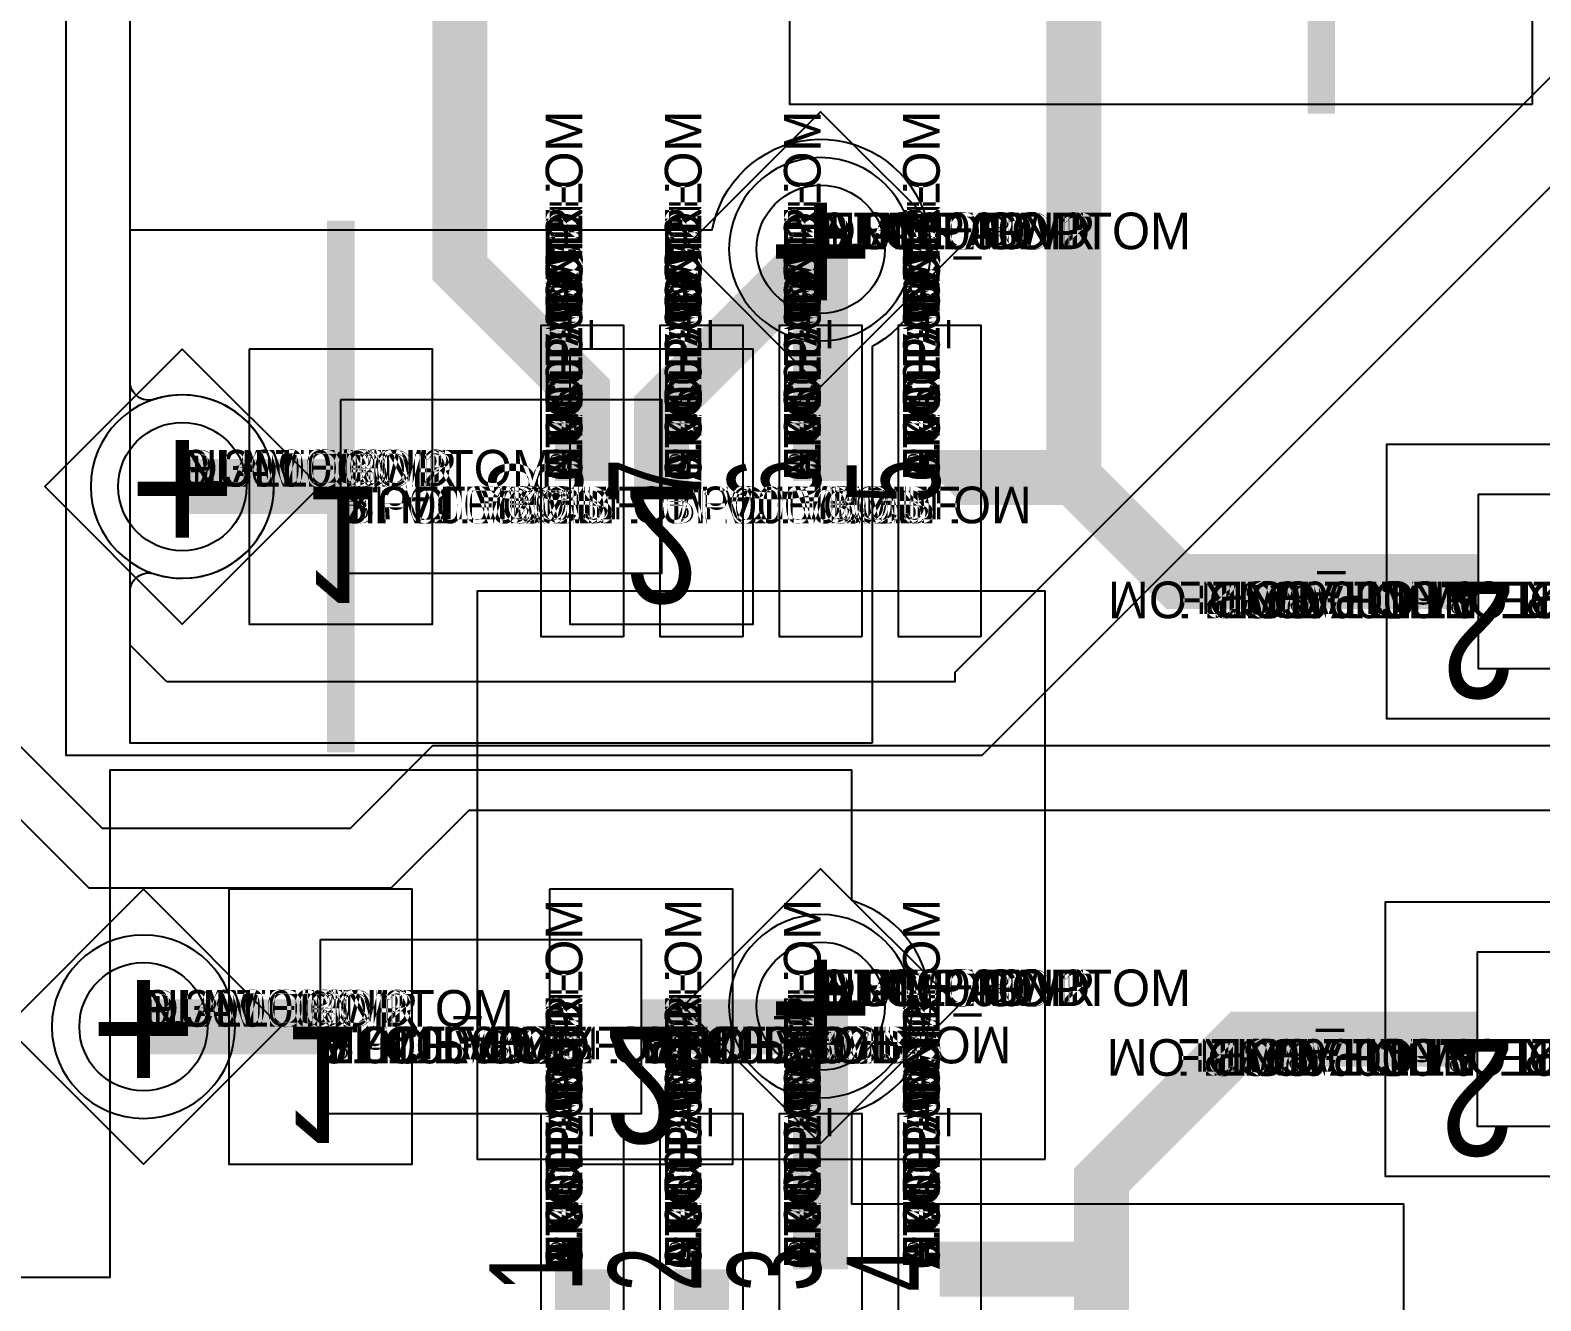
# Model space of a CAD drawing. Extents: x 0 to 323, y 0 to 320.
# Drawn here: x 43.45 to 51.7, y 17.57 to 24.5 of the extents above; entities that cross this region are included whole.
import ezdxf
from ezdxf.enums import TextEntityAlignment as Align

# ---------------------------------------------------------------- set-up
doc = ezdxf.new("R2010")
doc.units = 0
doc.header["$MEASUREMENT"] = 0
doc.layers.get('0').update_dxf_attribs({"linetype": 'CONTINUOUS'})
for name, color, linetype in [('CDN_FIGURES', 7, 'CONTINUOUS'), ('ETCH_BOTTOM', 7, 'CONTINUOUS'), ('ETCH_GND', 3, 'CONTINUOUS'), ('ETCH_INT1', 4, 'CONTINUOUS'), ('ETCH_INT2', 5, 'CONTINUOUS'), ('ETCH_PWR', 6, 'CONTINUOUS'), ('ETCH_TOP', 2, 'CONTINUOUS'), ('MANUFACTURING_NCLEGEND-1-6', 8, 'CONTINUOUS'), ('PACKAGE_GEOMETRY_ASSEMBLY_TOP', 11, 'CONTINUOUS'), ('PACKAGE_GEOMETRY_PIN_NUMBER', 9, 'CONTINUOUS')]:
    doc.layers.add(name, color=color, linetype=linetype)

# ---------------------------------------------------------------- blocks, each defined once
blk = doc.blocks.new('PAD_INFO')
for tag in ['SHAPE_TYPE', 'PAD_HEIGHT', 'PAD_LAYER', 'PAD_TYPE', 'PAD_WIDTH']:
    blk.add_attdef(tag, (0, 0), '', height=0.2)
at = {"flags": 2}
blk.add_attdef('CDN_TYPE', (0, 0), '', height=0.2, dxfattribs=at)
blk = doc.blocks.new('DRILL_INFO')
at = {"flags": 2}
blk.add_attdef('CDN_TYPE', (0, 0), '', height=0.2, dxfattribs=at)
for tag in ['FSHAPE', 'FCHAR', 'DRILL_HEIGHT', 'DIAMETER', 'PLATED', 'DRILL_WIDTH']:
    blk.add_attdef(tag, (0, 0), '', height=0.2)
blk = doc.blocks.new('VIA0700X0300')
at = {"layer": 'ETCH_BOTTOM'}
blk.add_circle((0, 0), 0.35, dxfattribs=at)
at = {"layer": 'ETCH_GND'}
blk.add_circle((0, 0), 0.35, dxfattribs=at)
at = {"layer": 'ETCH_INT1'}
blk.add_circle((0, 0), 0.35, dxfattribs=at)
at = {"layer": 'ETCH_INT2'}
blk.add_circle((0, 0), 0.35, dxfattribs=at)
at = {"layer": 'ETCH_PWR'}
blk.add_circle((0, 0), 0.35, dxfattribs=at)
at = {"layer": 'ETCH_TOP'}
blk.add_circle((0, 0), 0.35, dxfattribs=at)
ref = blk.add_blockref('PAD_INFO', (0, 0))
ref.add_attrib('PAD_LAYER', 'ETCH_TOP', (0, 0), dxfattribs={"height": 0.2})
ref.add_attrib('SHAPE_TYPE', 'NULL', (0, 0), dxfattribs={"height": 0.2})
ref.add_attrib('PAD_TYPE', 'ANTIPAD', (0, 0), dxfattribs={"height": 0.2})
ref.add_attrib('PAD_WIDTH', '0.000000', (0, 0), dxfattribs={"height": 0.2})
ref.add_attrib('PAD_HEIGHT', '0.000000', (0, 0), dxfattribs={"height": 0.2})
ref = blk.add_blockref('PAD_INFO', (0, 0))
ref.add_attrib('PAD_LAYER', 'ETCH_GND', (0, 0), dxfattribs={"height": 0.2})
ref.add_attrib('SHAPE_TYPE', 'NULL', (0, 0), dxfattribs={"height": 0.2})
ref.add_attrib('PAD_TYPE', 'ANTIPAD', (0, 0), dxfattribs={"height": 0.2})
ref.add_attrib('PAD_WIDTH', '0.000000', (0, 0), dxfattribs={"height": 0.2})
ref.add_attrib('PAD_HEIGHT', '0.000000', (0, 0), dxfattribs={"height": 0.2})
ref = blk.add_blockref('PAD_INFO', (0, 0))
ref.add_attrib('PAD_LAYER', 'ETCH_INT1', (0, 0), dxfattribs={"height": 0.2})
ref.add_attrib('SHAPE_TYPE', 'NULL', (0, 0), dxfattribs={"height": 0.2})
ref.add_attrib('PAD_TYPE', 'ANTIPAD', (0, 0), dxfattribs={"height": 0.2})
ref.add_attrib('PAD_WIDTH', '0.000000', (0, 0), dxfattribs={"height": 0.2})
ref.add_attrib('PAD_HEIGHT', '0.000000', (0, 0), dxfattribs={"height": 0.2})
ref = blk.add_blockref('PAD_INFO', (0, 0))
ref.add_attrib('PAD_LAYER', 'ETCH_INT2', (0, 0), dxfattribs={"height": 0.2})
ref.add_attrib('SHAPE_TYPE', 'NULL', (0, 0), dxfattribs={"height": 0.2})
ref.add_attrib('PAD_TYPE', 'ANTIPAD', (0, 0), dxfattribs={"height": 0.2})
ref.add_attrib('PAD_WIDTH', '0.000000', (0, 0), dxfattribs={"height": 0.2})
ref.add_attrib('PAD_HEIGHT', '0.000000', (0, 0), dxfattribs={"height": 0.2})
ref = blk.add_blockref('PAD_INFO', (0, 0))
ref.add_attrib('PAD_LAYER', 'ETCH_PWR', (0, 0), dxfattribs={"height": 0.2})
ref.add_attrib('SHAPE_TYPE', 'NULL', (0, 0), dxfattribs={"height": 0.2})
ref.add_attrib('PAD_TYPE', 'ANTIPAD', (0, 0), dxfattribs={"height": 0.2})
ref.add_attrib('PAD_WIDTH', '0.000000', (0, 0), dxfattribs={"height": 0.2})
ref.add_attrib('PAD_HEIGHT', '0.000000', (0, 0), dxfattribs={"height": 0.2})
ref = blk.add_blockref('PAD_INFO', (0, 0))
ref.add_attrib('PAD_LAYER', 'ETCH_BOTTOM', (0, 0), dxfattribs={"height": 0.2})
ref.add_attrib('SHAPE_TYPE', 'NULL', (0, 0), dxfattribs={"height": 0.2})
ref.add_attrib('PAD_TYPE', 'ANTIPAD', (0, 0), dxfattribs={"height": 0.2})
ref.add_attrib('PAD_WIDTH', '0.000000', (0, 0), dxfattribs={"height": 0.2})
ref.add_attrib('PAD_HEIGHT', '0.000000', (0, 0), dxfattribs={"height": 0.2})
ref = blk.add_blockref('PAD_INFO', (0, 0))
ref.add_attrib('PAD_LAYER', 'ETCH_TOP', (0, 0), dxfattribs={"height": 0.2})
ref.add_attrib('SHAPE_TYPE', 'NULL', (0, 0), dxfattribs={"height": 0.2})
ref.add_attrib('PAD_TYPE', 'THERMAL', (0, 0), dxfattribs={"height": 0.2})
ref.add_attrib('PAD_WIDTH', '0.000000', (0, 0), dxfattribs={"height": 0.2})
ref.add_attrib('PAD_HEIGHT', '0.000000', (0, 0), dxfattribs={"height": 0.2})
ref = blk.add_blockref('PAD_INFO', (0, 0))
ref.add_attrib('PAD_LAYER', 'ETCH_GND', (0, 0), dxfattribs={"height": 0.2})
ref.add_attrib('SHAPE_TYPE', 'NULL', (0, 0), dxfattribs={"height": 0.2})
ref.add_attrib('PAD_TYPE', 'THERMAL', (0, 0), dxfattribs={"height": 0.2})
ref.add_attrib('PAD_WIDTH', '0.000000', (0, 0), dxfattribs={"height": 0.2})
ref.add_attrib('PAD_HEIGHT', '0.000000', (0, 0), dxfattribs={"height": 0.2})
ref = blk.add_blockref('PAD_INFO', (0, 0))
ref.add_attrib('PAD_LAYER', 'ETCH_INT1', (0, 0), dxfattribs={"height": 0.2})
ref.add_attrib('SHAPE_TYPE', 'NULL', (0, 0), dxfattribs={"height": 0.2})
ref.add_attrib('PAD_TYPE', 'THERMAL', (0, 0), dxfattribs={"height": 0.2})
ref.add_attrib('PAD_WIDTH', '0.000000', (0, 0), dxfattribs={"height": 0.2})
ref.add_attrib('PAD_HEIGHT', '0.000000', (0, 0), dxfattribs={"height": 0.2})
ref = blk.add_blockref('PAD_INFO', (0, 0))
ref.add_attrib('PAD_LAYER', 'ETCH_INT2', (0, 0), dxfattribs={"height": 0.2})
ref.add_attrib('SHAPE_TYPE', 'NULL', (0, 0), dxfattribs={"height": 0.2})
ref.add_attrib('PAD_TYPE', 'THERMAL', (0, 0), dxfattribs={"height": 0.2})
ref.add_attrib('PAD_WIDTH', '0.000000', (0, 0), dxfattribs={"height": 0.2})
ref.add_attrib('PAD_HEIGHT', '0.000000', (0, 0), dxfattribs={"height": 0.2})
ref = blk.add_blockref('PAD_INFO', (0, 0))
ref.add_attrib('PAD_LAYER', 'ETCH_PWR', (0, 0), dxfattribs={"height": 0.2})
ref.add_attrib('SHAPE_TYPE', 'NULL', (0, 0), dxfattribs={"height": 0.2})
ref.add_attrib('PAD_TYPE', 'THERMAL', (0, 0), dxfattribs={"height": 0.2})
ref.add_attrib('PAD_WIDTH', '0.000000', (0, 0), dxfattribs={"height": 0.2})
ref.add_attrib('PAD_HEIGHT', '0.000000', (0, 0), dxfattribs={"height": 0.2})
ref = blk.add_blockref('PAD_INFO', (0, 0))
ref.add_attrib('PAD_LAYER', 'ETCH_BOTTOM', (0, 0), dxfattribs={"height": 0.2})
ref.add_attrib('SHAPE_TYPE', 'NULL', (0, 0), dxfattribs={"height": 0.2})
ref.add_attrib('PAD_TYPE', 'THERMAL', (0, 0), dxfattribs={"height": 0.2})
ref.add_attrib('PAD_WIDTH', '0.000000', (0, 0), dxfattribs={"height": 0.2})
ref.add_attrib('PAD_HEIGHT', '0.000000', (0, 0), dxfattribs={"height": 0.2})
ref = blk.add_blockref('PAD_INFO', (0, 0))
ref.add_attrib('PAD_LAYER', 'ETCH_TOP', (0, 0), dxfattribs={"height": 0.2})
ref.add_attrib('SHAPE_TYPE', 'CIRCLE', (0, 0), dxfattribs={"height": 0.2})
ref.add_attrib('PAD_TYPE', 'REGULAR', (0, 0), dxfattribs={"height": 0.2})
ref.add_attrib('PAD_WIDTH', '0.700000', (0, 0), dxfattribs={"height": 0.2})
ref.add_attrib('PAD_HEIGHT', '0.700000', (0, 0), dxfattribs={"height": 0.2})
ref = blk.add_blockref('PAD_INFO', (0, 0))
ref.add_attrib('PAD_LAYER', 'ETCH_GND', (0, 0), dxfattribs={"height": 0.2})
ref.add_attrib('SHAPE_TYPE', 'CIRCLE', (0, 0), dxfattribs={"height": 0.2})
ref.add_attrib('PAD_TYPE', 'REGULAR', (0, 0), dxfattribs={"height": 0.2})
ref.add_attrib('PAD_WIDTH', '0.700000', (0, 0), dxfattribs={"height": 0.2})
ref.add_attrib('PAD_HEIGHT', '0.700000', (0, 0), dxfattribs={"height": 0.2})
ref = blk.add_blockref('PAD_INFO', (0, 0))
ref.add_attrib('PAD_LAYER', 'ETCH_INT1', (0, 0), dxfattribs={"height": 0.2})
ref.add_attrib('SHAPE_TYPE', 'CIRCLE', (0, 0), dxfattribs={"height": 0.2})
ref.add_attrib('PAD_TYPE', 'REGULAR', (0, 0), dxfattribs={"height": 0.2})
ref.add_attrib('PAD_WIDTH', '0.700000', (0, 0), dxfattribs={"height": 0.2})
ref.add_attrib('PAD_HEIGHT', '0.700000', (0, 0), dxfattribs={"height": 0.2})
ref = blk.add_blockref('PAD_INFO', (0, 0))
ref.add_attrib('PAD_LAYER', 'ETCH_INT2', (0, 0), dxfattribs={"height": 0.2})
ref.add_attrib('SHAPE_TYPE', 'CIRCLE', (0, 0), dxfattribs={"height": 0.2})
ref.add_attrib('PAD_TYPE', 'REGULAR', (0, 0), dxfattribs={"height": 0.2})
ref.add_attrib('PAD_WIDTH', '0.700000', (0, 0), dxfattribs={"height": 0.2})
ref.add_attrib('PAD_HEIGHT', '0.700000', (0, 0), dxfattribs={"height": 0.2})
ref = blk.add_blockref('PAD_INFO', (0, 0))
ref.add_attrib('PAD_LAYER', 'ETCH_PWR', (0, 0), dxfattribs={"height": 0.2})
ref.add_attrib('SHAPE_TYPE', 'CIRCLE', (0, 0), dxfattribs={"height": 0.2})
ref.add_attrib('PAD_TYPE', 'REGULAR', (0, 0), dxfattribs={"height": 0.2})
ref.add_attrib('PAD_WIDTH', '0.700000', (0, 0), dxfattribs={"height": 0.2})
ref.add_attrib('PAD_HEIGHT', '0.700000', (0, 0), dxfattribs={"height": 0.2})
ref = blk.add_blockref('PAD_INFO', (0, 0))
ref.add_attrib('PAD_LAYER', 'ETCH_BOTTOM', (0, 0), dxfattribs={"height": 0.2})
ref.add_attrib('SHAPE_TYPE', 'CIRCLE', (0, 0), dxfattribs={"height": 0.2})
ref.add_attrib('PAD_TYPE', 'REGULAR', (0, 0), dxfattribs={"height": 0.2})
ref.add_attrib('PAD_WIDTH', '0.700000', (0, 0), dxfattribs={"height": 0.2})
ref.add_attrib('PAD_HEIGHT', '0.700000', (0, 0), dxfattribs={"height": 0.2})
ref = blk.add_blockref('DRILL_INFO', (0, 0))
ref.add_attrib('DIAMETER', '0.300000', (0, 0), dxfattribs={"height": 0.2})
ref.add_attrib('PLATED', 'PLATED', (0, 0), dxfattribs={"height": 0.2})
ref.add_attrib('FSHAPE', 'DIAMOND', (0, 0), dxfattribs={"height": 0.2})
ref.add_attrib('FCHAR', '+', (0, 0), dxfattribs={"height": 0.2})
ref.add_attrib('DRILL_WIDTH', '1.500000', (0, 0), dxfattribs={"height": 0.2})
ref.add_attrib('DRILL_HEIGHT', '1.500000', (0, 0), dxfattribs={"height": 0.2})
for tag in ['CDN_TYPE', 'PIN']:
    blk.add_attdef(tag, (0, 0), '', height=0.2)
at = {"flags": 2}
for tag in ['PSTKNAME', 'BBV']:
    blk.add_attdef(tag, (0, 0), '', height=0.2, dxfattribs=at)
blk = doc.blocks.new('FIGURE_DIAMOND')
at = {"layer": 'CDN_FIGURES'}
blk.add_lwpolyline([(-0.5, 0), (0, 0.5), (0.5, 0), (0, -0.5)], close=True, dxfattribs=at)
blk = doc.blocks.new('RC1000X1500TS')
at = {"layer": 'ETCH_TOP'}
blk.add_lwpolyline([(-0.5, -0.75), (-0.5, 0.75), (0.5, 0.75), (0.5, -0.75)], close=True, dxfattribs=at)
ref = blk.add_blockref('PAD_INFO', (0, 0))
ref.add_attrib('PAD_LAYER', 'ETCH_TOP', (0, 0), dxfattribs={"height": 0.2})
ref.add_attrib('SHAPE_TYPE', 'NULL', (0, 0), dxfattribs={"height": 0.2})
ref.add_attrib('PAD_TYPE', 'ANTIPAD', (0, 0), dxfattribs={"height": 0.2})
ref.add_attrib('PAD_WIDTH', '0.000000', (0, 0), dxfattribs={"height": 0.2})
ref.add_attrib('PAD_HEIGHT', '0.000000', (0, 0), dxfattribs={"height": 0.2})
ref = blk.add_blockref('PAD_INFO', (0, 0))
ref.add_attrib('PAD_LAYER', 'ETCH_GND', (0, 0), dxfattribs={"height": 0.2})
ref.add_attrib('SHAPE_TYPE', 'NULL', (0, 0), dxfattribs={"height": 0.2})
ref.add_attrib('PAD_TYPE', 'ANTIPAD', (0, 0), dxfattribs={"height": 0.2})
ref.add_attrib('PAD_WIDTH', '0.000000', (0, 0), dxfattribs={"height": 0.2})
ref.add_attrib('PAD_HEIGHT', '0.000000', (0, 0), dxfattribs={"height": 0.2})
ref = blk.add_blockref('PAD_INFO', (0, 0))
ref.add_attrib('PAD_LAYER', 'ETCH_INT1', (0, 0), dxfattribs={"height": 0.2})
ref.add_attrib('SHAPE_TYPE', 'NULL', (0, 0), dxfattribs={"height": 0.2})
ref.add_attrib('PAD_TYPE', 'ANTIPAD', (0, 0), dxfattribs={"height": 0.2})
ref.add_attrib('PAD_WIDTH', '0.000000', (0, 0), dxfattribs={"height": 0.2})
ref.add_attrib('PAD_HEIGHT', '0.000000', (0, 0), dxfattribs={"height": 0.2})
ref = blk.add_blockref('PAD_INFO', (0, 0))
ref.add_attrib('PAD_LAYER', 'ETCH_INT2', (0, 0), dxfattribs={"height": 0.2})
ref.add_attrib('SHAPE_TYPE', 'NULL', (0, 0), dxfattribs={"height": 0.2})
ref.add_attrib('PAD_TYPE', 'ANTIPAD', (0, 0), dxfattribs={"height": 0.2})
ref.add_attrib('PAD_WIDTH', '0.000000', (0, 0), dxfattribs={"height": 0.2})
ref.add_attrib('PAD_HEIGHT', '0.000000', (0, 0), dxfattribs={"height": 0.2})
ref = blk.add_blockref('PAD_INFO', (0, 0))
ref.add_attrib('PAD_LAYER', 'ETCH_PWR', (0, 0), dxfattribs={"height": 0.2})
ref.add_attrib('SHAPE_TYPE', 'NULL', (0, 0), dxfattribs={"height": 0.2})
ref.add_attrib('PAD_TYPE', 'ANTIPAD', (0, 0), dxfattribs={"height": 0.2})
ref.add_attrib('PAD_WIDTH', '0.000000', (0, 0), dxfattribs={"height": 0.2})
ref.add_attrib('PAD_HEIGHT', '0.000000', (0, 0), dxfattribs={"height": 0.2})
ref = blk.add_blockref('PAD_INFO', (0, 0))
ref.add_attrib('PAD_LAYER', 'ETCH_BOTTOM', (0, 0), dxfattribs={"height": 0.2})
ref.add_attrib('SHAPE_TYPE', 'NULL', (0, 0), dxfattribs={"height": 0.2})
ref.add_attrib('PAD_TYPE', 'ANTIPAD', (0, 0), dxfattribs={"height": 0.2})
ref.add_attrib('PAD_WIDTH', '0.000000', (0, 0), dxfattribs={"height": 0.2})
ref.add_attrib('PAD_HEIGHT', '0.000000', (0, 0), dxfattribs={"height": 0.2})
ref = blk.add_blockref('PAD_INFO', (0, 0))
ref.add_attrib('PAD_LAYER', 'ETCH_TOP', (0, 0), dxfattribs={"height": 0.2})
ref.add_attrib('SHAPE_TYPE', 'NULL', (0, 0), dxfattribs={"height": 0.2})
ref.add_attrib('PAD_TYPE', 'THERMAL', (0, 0), dxfattribs={"height": 0.2})
ref.add_attrib('PAD_WIDTH', '0.000000', (0, 0), dxfattribs={"height": 0.2})
ref.add_attrib('PAD_HEIGHT', '0.000000', (0, 0), dxfattribs={"height": 0.2})
ref = blk.add_blockref('PAD_INFO', (0, 0))
ref.add_attrib('PAD_LAYER', 'ETCH_GND', (0, 0), dxfattribs={"height": 0.2})
ref.add_attrib('SHAPE_TYPE', 'NULL', (0, 0), dxfattribs={"height": 0.2})
ref.add_attrib('PAD_TYPE', 'THERMAL', (0, 0), dxfattribs={"height": 0.2})
ref.add_attrib('PAD_WIDTH', '0.000000', (0, 0), dxfattribs={"height": 0.2})
ref.add_attrib('PAD_HEIGHT', '0.000000', (0, 0), dxfattribs={"height": 0.2})
ref = blk.add_blockref('PAD_INFO', (0, 0))
ref.add_attrib('PAD_LAYER', 'ETCH_INT1', (0, 0), dxfattribs={"height": 0.2})
ref.add_attrib('SHAPE_TYPE', 'NULL', (0, 0), dxfattribs={"height": 0.2})
ref.add_attrib('PAD_TYPE', 'THERMAL', (0, 0), dxfattribs={"height": 0.2})
ref.add_attrib('PAD_WIDTH', '0.000000', (0, 0), dxfattribs={"height": 0.2})
ref.add_attrib('PAD_HEIGHT', '0.000000', (0, 0), dxfattribs={"height": 0.2})
ref = blk.add_blockref('PAD_INFO', (0, 0))
ref.add_attrib('PAD_LAYER', 'ETCH_INT2', (0, 0), dxfattribs={"height": 0.2})
ref.add_attrib('SHAPE_TYPE', 'NULL', (0, 0), dxfattribs={"height": 0.2})
ref.add_attrib('PAD_TYPE', 'THERMAL', (0, 0), dxfattribs={"height": 0.2})
ref.add_attrib('PAD_WIDTH', '0.000000', (0, 0), dxfattribs={"height": 0.2})
ref.add_attrib('PAD_HEIGHT', '0.000000', (0, 0), dxfattribs={"height": 0.2})
ref = blk.add_blockref('PAD_INFO', (0, 0))
ref.add_attrib('PAD_LAYER', 'ETCH_PWR', (0, 0), dxfattribs={"height": 0.2})
ref.add_attrib('SHAPE_TYPE', 'NULL', (0, 0), dxfattribs={"height": 0.2})
ref.add_attrib('PAD_TYPE', 'THERMAL', (0, 0), dxfattribs={"height": 0.2})
ref.add_attrib('PAD_WIDTH', '0.000000', (0, 0), dxfattribs={"height": 0.2})
ref.add_attrib('PAD_HEIGHT', '0.000000', (0, 0), dxfattribs={"height": 0.2})
ref = blk.add_blockref('PAD_INFO', (0, 0))
ref.add_attrib('PAD_LAYER', 'ETCH_BOTTOM', (0, 0), dxfattribs={"height": 0.2})
ref.add_attrib('SHAPE_TYPE', 'NULL', (0, 0), dxfattribs={"height": 0.2})
ref.add_attrib('PAD_TYPE', 'THERMAL', (0, 0), dxfattribs={"height": 0.2})
ref.add_attrib('PAD_WIDTH', '0.000000', (0, 0), dxfattribs={"height": 0.2})
ref.add_attrib('PAD_HEIGHT', '0.000000', (0, 0), dxfattribs={"height": 0.2})
ref = blk.add_blockref('PAD_INFO', (0, 0))
ref.add_attrib('PAD_LAYER', 'ETCH_GND', (0, 0), dxfattribs={"height": 0.2})
ref.add_attrib('SHAPE_TYPE', 'NULL', (0, 0), dxfattribs={"height": 0.2})
ref.add_attrib('PAD_TYPE', 'REGULAR', (0, 0), dxfattribs={"height": 0.2})
ref.add_attrib('PAD_WIDTH', '0.000000', (0, 0), dxfattribs={"height": 0.2})
ref.add_attrib('PAD_HEIGHT', '0.000000', (0, 0), dxfattribs={"height": 0.2})
ref = blk.add_blockref('PAD_INFO', (0, 0))
ref.add_attrib('PAD_LAYER', 'ETCH_INT1', (0, 0), dxfattribs={"height": 0.2})
ref.add_attrib('SHAPE_TYPE', 'NULL', (0, 0), dxfattribs={"height": 0.2})
ref.add_attrib('PAD_TYPE', 'REGULAR', (0, 0), dxfattribs={"height": 0.2})
ref.add_attrib('PAD_WIDTH', '0.000000', (0, 0), dxfattribs={"height": 0.2})
ref.add_attrib('PAD_HEIGHT', '0.000000', (0, 0), dxfattribs={"height": 0.2})
ref = blk.add_blockref('PAD_INFO', (0, 0))
ref.add_attrib('PAD_LAYER', 'ETCH_INT2', (0, 0), dxfattribs={"height": 0.2})
ref.add_attrib('SHAPE_TYPE', 'NULL', (0, 0), dxfattribs={"height": 0.2})
ref.add_attrib('PAD_TYPE', 'REGULAR', (0, 0), dxfattribs={"height": 0.2})
ref.add_attrib('PAD_WIDTH', '0.000000', (0, 0), dxfattribs={"height": 0.2})
ref.add_attrib('PAD_HEIGHT', '0.000000', (0, 0), dxfattribs={"height": 0.2})
ref = blk.add_blockref('PAD_INFO', (0, 0))
ref.add_attrib('PAD_LAYER', 'ETCH_PWR', (0, 0), dxfattribs={"height": 0.2})
ref.add_attrib('SHAPE_TYPE', 'NULL', (0, 0), dxfattribs={"height": 0.2})
ref.add_attrib('PAD_TYPE', 'REGULAR', (0, 0), dxfattribs={"height": 0.2})
ref.add_attrib('PAD_WIDTH', '0.000000', (0, 0), dxfattribs={"height": 0.2})
ref.add_attrib('PAD_HEIGHT', '0.000000', (0, 0), dxfattribs={"height": 0.2})
ref = blk.add_blockref('PAD_INFO', (0, 0))
ref.add_attrib('PAD_LAYER', 'ETCH_BOTTOM', (0, 0), dxfattribs={"height": 0.2})
ref.add_attrib('SHAPE_TYPE', 'NULL', (0, 0), dxfattribs={"height": 0.2})
ref.add_attrib('PAD_TYPE', 'REGULAR', (0, 0), dxfattribs={"height": 0.2})
ref.add_attrib('PAD_WIDTH', '0.000000', (0, 0), dxfattribs={"height": 0.2})
ref.add_attrib('PAD_HEIGHT', '0.000000', (0, 0), dxfattribs={"height": 0.2})
ref = blk.add_blockref('DRILL_INFO', (0, 0))
ref.add_attrib('DIAMETER', '0.000000', (0, 0), dxfattribs={"height": 0.2})
ref.add_attrib('PLATED', 'PLATED', (0, 0), dxfattribs={"height": 0.2})
ref.add_attrib('FSHAPE', 'NULL', (0, 0), dxfattribs={"height": 0.2})
ref.add_attrib('DRILL_WIDTH', '0.000000', (0, 0), dxfattribs={"height": 0.2})
ref.add_attrib('DRILL_HEIGHT', '0.000000', (0, 0), dxfattribs={"height": 0.2})
ref = blk.add_blockref('PAD_INFO', (0, 0))
ref.add_attrib('PAD_LAYER', 'ETCH_TOP', (0, 0), dxfattribs={"height": 0.2})
ref.add_attrib('SHAPE_TYPE', 'RECTANGLE', (0, 0), dxfattribs={"height": 0.2})
ref.add_attrib('PAD_TYPE', 'REGULAR', (0, 0), dxfattribs={"height": 0.2})
ref.add_attrib('PAD_WIDTH', '1.000000', (0, 0), dxfattribs={"height": 0.2})
ref.add_attrib('PAD_HEIGHT', '1.500000', (0, 0), dxfattribs={"height": 0.2})
for tag in ['CDN_TYPE', 'PIN']:
    blk.add_attdef(tag, (0, 0), '', height=0.2)
at = {"flags": 2}
for tag in ['PSTKNAME', 'BBV']:
    blk.add_attdef(tag, (0, 0), '', height=0.2, dxfattribs=at)
blk = doc.blocks.new('F56')
at = {"layer": 'PACKAGE_GEOMETRY_ASSEMBLY_TOP'}
blk.add_lwpolyline([(0, -0.475), (1.75, -0.475), (1.75, 0.475), (0, 0.475)], close=True, dxfattribs=at)
at = {"layer": 'ETCH_TOP'}
ref = blk.add_blockref('RC1000X1500TS', (0, 0), dxfattribs=at)
ref.add_attrib('CDN_TYPE', 'PIN', (0, 0), dxfattribs={"height": 0.2})
ref.add_attrib('PIN', '1', (0, 0), dxfattribs={"height": 0.2})
ref = blk.add_blockref('RC1000X1500TS', (1.75, 0), dxfattribs=at)
ref.add_attrib('CDN_TYPE', 'PIN', (0, 0), dxfattribs={"height": 0.2})
ref.add_attrib('PIN', '2', (0, 0), dxfattribs={"height": 0.2})
at = {"flags": 2}
for tag in ['SYMBOL_TYPE', 'CDN_TYPE', 'REFDES']:
    blk.add_attdef(tag, (0, 0), '', height=0.2, dxfattribs=at)
blk = doc.blocks.new('RC1700X0450TS_NS')
at = {"layer": 'ETCH_TOP'}
blk.add_lwpolyline([(-0.85, -0.225), (-0.85, 0.225), (0.85, 0.225), (0.85, -0.225)], close=True, dxfattribs=at)
ref = blk.add_blockref('PAD_INFO', (0, 0))
ref.add_attrib('PAD_LAYER', 'ETCH_TOP', (0, 0), dxfattribs={"height": 0.2})
ref.add_attrib('SHAPE_TYPE', 'NULL', (0, 0), dxfattribs={"height": 0.2})
ref.add_attrib('PAD_TYPE', 'ANTIPAD', (0, 0), dxfattribs={"height": 0.2})
ref.add_attrib('PAD_WIDTH', '0.000000', (0, 0), dxfattribs={"height": 0.2})
ref.add_attrib('PAD_HEIGHT', '0.000000', (0, 0), dxfattribs={"height": 0.2})
ref = blk.add_blockref('PAD_INFO', (0, 0))
ref.add_attrib('PAD_LAYER', 'ETCH_GND', (0, 0), dxfattribs={"height": 0.2})
ref.add_attrib('SHAPE_TYPE', 'NULL', (0, 0), dxfattribs={"height": 0.2})
ref.add_attrib('PAD_TYPE', 'ANTIPAD', (0, 0), dxfattribs={"height": 0.2})
ref.add_attrib('PAD_WIDTH', '0.000000', (0, 0), dxfattribs={"height": 0.2})
ref.add_attrib('PAD_HEIGHT', '0.000000', (0, 0), dxfattribs={"height": 0.2})
ref = blk.add_blockref('PAD_INFO', (0, 0))
ref.add_attrib('PAD_LAYER', 'ETCH_INT1', (0, 0), dxfattribs={"height": 0.2})
ref.add_attrib('SHAPE_TYPE', 'NULL', (0, 0), dxfattribs={"height": 0.2})
ref.add_attrib('PAD_TYPE', 'ANTIPAD', (0, 0), dxfattribs={"height": 0.2})
ref.add_attrib('PAD_WIDTH', '0.000000', (0, 0), dxfattribs={"height": 0.2})
ref.add_attrib('PAD_HEIGHT', '0.000000', (0, 0), dxfattribs={"height": 0.2})
ref = blk.add_blockref('PAD_INFO', (0, 0))
ref.add_attrib('PAD_LAYER', 'ETCH_INT2', (0, 0), dxfattribs={"height": 0.2})
ref.add_attrib('SHAPE_TYPE', 'NULL', (0, 0), dxfattribs={"height": 0.2})
ref.add_attrib('PAD_TYPE', 'ANTIPAD', (0, 0), dxfattribs={"height": 0.2})
ref.add_attrib('PAD_WIDTH', '0.000000', (0, 0), dxfattribs={"height": 0.2})
ref.add_attrib('PAD_HEIGHT', '0.000000', (0, 0), dxfattribs={"height": 0.2})
ref = blk.add_blockref('PAD_INFO', (0, 0))
ref.add_attrib('PAD_LAYER', 'ETCH_PWR', (0, 0), dxfattribs={"height": 0.2})
ref.add_attrib('SHAPE_TYPE', 'NULL', (0, 0), dxfattribs={"height": 0.2})
ref.add_attrib('PAD_TYPE', 'ANTIPAD', (0, 0), dxfattribs={"height": 0.2})
ref.add_attrib('PAD_WIDTH', '0.000000', (0, 0), dxfattribs={"height": 0.2})
ref.add_attrib('PAD_HEIGHT', '0.000000', (0, 0), dxfattribs={"height": 0.2})
ref = blk.add_blockref('PAD_INFO', (0, 0))
ref.add_attrib('PAD_LAYER', 'ETCH_BOTTOM', (0, 0), dxfattribs={"height": 0.2})
ref.add_attrib('SHAPE_TYPE', 'NULL', (0, 0), dxfattribs={"height": 0.2})
ref.add_attrib('PAD_TYPE', 'ANTIPAD', (0, 0), dxfattribs={"height": 0.2})
ref.add_attrib('PAD_WIDTH', '0.000000', (0, 0), dxfattribs={"height": 0.2})
ref.add_attrib('PAD_HEIGHT', '0.000000', (0, 0), dxfattribs={"height": 0.2})
ref = blk.add_blockref('PAD_INFO', (0, 0))
ref.add_attrib('PAD_LAYER', 'ETCH_TOP', (0, 0), dxfattribs={"height": 0.2})
ref.add_attrib('SHAPE_TYPE', 'NULL', (0, 0), dxfattribs={"height": 0.2})
ref.add_attrib('PAD_TYPE', 'THERMAL', (0, 0), dxfattribs={"height": 0.2})
ref.add_attrib('PAD_WIDTH', '0.000000', (0, 0), dxfattribs={"height": 0.2})
ref.add_attrib('PAD_HEIGHT', '0.000000', (0, 0), dxfattribs={"height": 0.2})
ref = blk.add_blockref('PAD_INFO', (0, 0))
ref.add_attrib('PAD_LAYER', 'ETCH_GND', (0, 0), dxfattribs={"height": 0.2})
ref.add_attrib('SHAPE_TYPE', 'NULL', (0, 0), dxfattribs={"height": 0.2})
ref.add_attrib('PAD_TYPE', 'THERMAL', (0, 0), dxfattribs={"height": 0.2})
ref.add_attrib('PAD_WIDTH', '0.000000', (0, 0), dxfattribs={"height": 0.2})
ref.add_attrib('PAD_HEIGHT', '0.000000', (0, 0), dxfattribs={"height": 0.2})
ref = blk.add_blockref('PAD_INFO', (0, 0))
ref.add_attrib('PAD_LAYER', 'ETCH_INT1', (0, 0), dxfattribs={"height": 0.2})
ref.add_attrib('SHAPE_TYPE', 'NULL', (0, 0), dxfattribs={"height": 0.2})
ref.add_attrib('PAD_TYPE', 'THERMAL', (0, 0), dxfattribs={"height": 0.2})
ref.add_attrib('PAD_WIDTH', '0.000000', (0, 0), dxfattribs={"height": 0.2})
ref.add_attrib('PAD_HEIGHT', '0.000000', (0, 0), dxfattribs={"height": 0.2})
ref = blk.add_blockref('PAD_INFO', (0, 0))
ref.add_attrib('PAD_LAYER', 'ETCH_INT2', (0, 0), dxfattribs={"height": 0.2})
ref.add_attrib('SHAPE_TYPE', 'NULL', (0, 0), dxfattribs={"height": 0.2})
ref.add_attrib('PAD_TYPE', 'THERMAL', (0, 0), dxfattribs={"height": 0.2})
ref.add_attrib('PAD_WIDTH', '0.000000', (0, 0), dxfattribs={"height": 0.2})
ref.add_attrib('PAD_HEIGHT', '0.000000', (0, 0), dxfattribs={"height": 0.2})
ref = blk.add_blockref('PAD_INFO', (0, 0))
ref.add_attrib('PAD_LAYER', 'ETCH_PWR', (0, 0), dxfattribs={"height": 0.2})
ref.add_attrib('SHAPE_TYPE', 'NULL', (0, 0), dxfattribs={"height": 0.2})
ref.add_attrib('PAD_TYPE', 'THERMAL', (0, 0), dxfattribs={"height": 0.2})
ref.add_attrib('PAD_WIDTH', '0.000000', (0, 0), dxfattribs={"height": 0.2})
ref.add_attrib('PAD_HEIGHT', '0.000000', (0, 0), dxfattribs={"height": 0.2})
ref = blk.add_blockref('PAD_INFO', (0, 0))
ref.add_attrib('PAD_LAYER', 'ETCH_BOTTOM', (0, 0), dxfattribs={"height": 0.2})
ref.add_attrib('SHAPE_TYPE', 'NULL', (0, 0), dxfattribs={"height": 0.2})
ref.add_attrib('PAD_TYPE', 'THERMAL', (0, 0), dxfattribs={"height": 0.2})
ref.add_attrib('PAD_WIDTH', '0.000000', (0, 0), dxfattribs={"height": 0.2})
ref.add_attrib('PAD_HEIGHT', '0.000000', (0, 0), dxfattribs={"height": 0.2})
ref = blk.add_blockref('PAD_INFO', (0, 0))
ref.add_attrib('PAD_LAYER', 'ETCH_TOP', (0, 0), dxfattribs={"height": 0.2})
ref.add_attrib('SHAPE_TYPE', 'RECTANGLE', (0, 0), dxfattribs={"height": 0.2})
ref.add_attrib('PAD_TYPE', 'REGULAR', (0, 0), dxfattribs={"height": 0.2})
ref.add_attrib('PAD_WIDTH', '1.700000', (0, 0), dxfattribs={"height": 0.2})
ref.add_attrib('PAD_HEIGHT', '0.450000', (0, 0), dxfattribs={"height": 0.2})
ref = blk.add_blockref('PAD_INFO', (0, 0))
ref.add_attrib('PAD_LAYER', 'ETCH_GND', (0, 0), dxfattribs={"height": 0.2})
ref.add_attrib('SHAPE_TYPE', 'NULL', (0, 0), dxfattribs={"height": 0.2})
ref.add_attrib('PAD_TYPE', 'REGULAR', (0, 0), dxfattribs={"height": 0.2})
ref.add_attrib('PAD_WIDTH', '0.000000', (0, 0), dxfattribs={"height": 0.2})
ref.add_attrib('PAD_HEIGHT', '0.000000', (0, 0), dxfattribs={"height": 0.2})
ref = blk.add_blockref('PAD_INFO', (0, 0))
ref.add_attrib('PAD_LAYER', 'ETCH_INT1', (0, 0), dxfattribs={"height": 0.2})
ref.add_attrib('SHAPE_TYPE', 'NULL', (0, 0), dxfattribs={"height": 0.2})
ref.add_attrib('PAD_TYPE', 'REGULAR', (0, 0), dxfattribs={"height": 0.2})
ref.add_attrib('PAD_WIDTH', '0.000000', (0, 0), dxfattribs={"height": 0.2})
ref.add_attrib('PAD_HEIGHT', '0.000000', (0, 0), dxfattribs={"height": 0.2})
ref = blk.add_blockref('PAD_INFO', (0, 0))
ref.add_attrib('PAD_LAYER', 'ETCH_INT2', (0, 0), dxfattribs={"height": 0.2})
ref.add_attrib('SHAPE_TYPE', 'NULL', (0, 0), dxfattribs={"height": 0.2})
ref.add_attrib('PAD_TYPE', 'REGULAR', (0, 0), dxfattribs={"height": 0.2})
ref.add_attrib('PAD_WIDTH', '0.000000', (0, 0), dxfattribs={"height": 0.2})
ref.add_attrib('PAD_HEIGHT', '0.000000', (0, 0), dxfattribs={"height": 0.2})
ref = blk.add_blockref('PAD_INFO', (0, 0))
ref.add_attrib('PAD_LAYER', 'ETCH_PWR', (0, 0), dxfattribs={"height": 0.2})
ref.add_attrib('SHAPE_TYPE', 'NULL', (0, 0), dxfattribs={"height": 0.2})
ref.add_attrib('PAD_TYPE', 'REGULAR', (0, 0), dxfattribs={"height": 0.2})
ref.add_attrib('PAD_WIDTH', '0.000000', (0, 0), dxfattribs={"height": 0.2})
ref.add_attrib('PAD_HEIGHT', '0.000000', (0, 0), dxfattribs={"height": 0.2})
ref = blk.add_blockref('PAD_INFO', (0, 0))
ref.add_attrib('PAD_LAYER', 'ETCH_BOTTOM', (0, 0), dxfattribs={"height": 0.2})
ref.add_attrib('SHAPE_TYPE', 'NULL', (0, 0), dxfattribs={"height": 0.2})
ref.add_attrib('PAD_TYPE', 'REGULAR', (0, 0), dxfattribs={"height": 0.2})
ref.add_attrib('PAD_WIDTH', '0.000000', (0, 0), dxfattribs={"height": 0.2})
ref.add_attrib('PAD_HEIGHT', '0.000000', (0, 0), dxfattribs={"height": 0.2})
ref = blk.add_blockref('DRILL_INFO', (0, 0))
ref.add_attrib('DIAMETER', '0.000000', (0, 0), dxfattribs={"height": 0.2})
ref.add_attrib('PLATED', 'PLATED', (0, 0), dxfattribs={"height": 0.2})
ref.add_attrib('FSHAPE', 'NULL', (0, 0), dxfattribs={"height": 0.2})
ref.add_attrib('DRILL_WIDTH', '0.000000', (0, 0), dxfattribs={"height": 0.2})
ref.add_attrib('DRILL_HEIGHT', '0.000000', (0, 0), dxfattribs={"height": 0.2})
for tag in ['CDN_TYPE', 'PIN']:
    blk.add_attdef(tag, (0, 0), '', height=0.2)
at = {"flags": 2}
for tag in ['PSTKNAME', 'BBV']:
    blk.add_attdef(tag, (0, 0), '', height=0.2, dxfattribs=at)
blk = doc.blocks.new('F28')
at = {"layer": 'PACKAGE_GEOMETRY_ASSEMBLY_TOP'}
blk.add_lwpolyline([(0.6, -2.525), (3.7, -2.525), (3.7, 0.575), (0.6, 0.575)], close=True, dxfattribs=at)
at = {"layer": 'ETCH_TOP'}
ref = blk.add_blockref('RC1700X0450TS_NS', (0, 0), dxfattribs=at)
ref.add_attrib('CDN_TYPE', 'PIN', (0, 0), dxfattribs={"height": 0.2})
ref.add_attrib('PIN', '1', (0, 0), dxfattribs={"height": 0.2})
ref = blk.add_blockref('RC1700X0450TS_NS', (0, -1.3), dxfattribs=at)
ref.add_attrib('CDN_TYPE', 'PIN', (0, 0), dxfattribs={"height": 0.2})
ref.add_attrib('PIN', '3', (0, 0), dxfattribs={"height": 0.2})
ref = blk.add_blockref('RC1700X0450TS_NS', (0, -0.65), dxfattribs=at)
ref.add_attrib('CDN_TYPE', 'PIN', (0, 0), dxfattribs={"height": 0.2})
ref.add_attrib('PIN', '2', (0, 0), dxfattribs={"height": 0.2})
ref = blk.add_blockref('RC1700X0450TS_NS', (0, -1.95), dxfattribs=at)
ref.add_attrib('CDN_TYPE', 'PIN', (0, 0), dxfattribs={"height": 0.2})
ref.add_attrib('PIN', '4', (0, 0), dxfattribs={"height": 0.2})
ref = blk.add_blockref('RC1700X0450TS_NS', (4.3, -1.95), dxfattribs=at)
ref.add_attrib('CDN_TYPE', 'PIN', (0, 0), dxfattribs={"height": 0.2})
ref.add_attrib('PIN', '5', (0, 0), dxfattribs={"height": 0.2})
ref = blk.add_blockref('RC1700X0450TS_NS', (4.3, 0), dxfattribs=at)
ref.add_attrib('CDN_TYPE', 'PIN', (0, 0), dxfattribs={"height": 0.2})
ref.add_attrib('PIN', '8', (0, 0), dxfattribs={"height": 0.2})
ref = blk.add_blockref('RC1700X0450TS_NS', (4.3, -1.3), dxfattribs=at)
ref.add_attrib('CDN_TYPE', 'PIN', (0, 0), dxfattribs={"height": 0.2})
ref.add_attrib('PIN', '6', (0, 0), dxfattribs={"height": 0.2})
ref = blk.add_blockref('RC1700X0450TS_NS', (4.3, -0.65), dxfattribs=at)
ref.add_attrib('CDN_TYPE', 'PIN', (0, 0), dxfattribs={"height": 0.2})
ref.add_attrib('PIN', '7', (0, 0), dxfattribs={"height": 0.2})
at = {"flags": 2}
for tag in ['SYMBOL_TYPE', 'CDN_TYPE', 'REFDES']:
    blk.add_attdef(tag, (0, 0), '', height=0.2, dxfattribs=at)

msp = doc.modelspace()

# ---------------------------------------------------------------- linework, layer by layer
at = {"layer": 'ETCH_BOTTOM'}
for points in [[(51.6501, 24.0999), (47.5999, 24.0999), (47.5999, 24.8149), (47.5796, 24.8301, -0.499604), (47.5796, 25.7899), (47.5999, 25.8051), (47.5999, 26.9001), (51.6501, 26.9001)], [(48.0501, 20.6149), (43.9999, 20.6149), (43.9999, 23.4151), (47.1758, 23.4151), (47.1853, 23.4537, -1.502122), (48.0749, 22.7943), (48.0501, 22.7796)]]:
    msp.add_lwpolyline(points, format="xyb", close=True, dxfattribs=at)
for points, format in [([(50.5, 24.0492, 0.15, 0.15, 0), (50.5, 25.5, 0.15, 0.15, 0)], "xyseb"), ([(45.15, 22.015, 0.15, 0.15, 0), (45.15, 23.4658, 0.15, 0.15, 0)], "xyseb"), ([(46.9, 22.015, 0.3, 0.3, 0), (46.9, 22.442, 0.3, 0.3, 0), (47.768, 23.31, 0.3, 0.3, 0)], "xyseb"), ([(45.15, 22.015, 0.3, 0.3, 0), (44.285, 22.015, 0.3, 0.3, 0)], "xyseb"), ([(45.15, 20.5642, 0.15, 0.15, 0), (45.15, 22.015, 0.15, 0.15, 0)], "xyseb"), ([(50.9501, 16.3814), (50.9501, 18.1001), (47.9391, 18.1001), (47.9391, 18.6037), (47.9725, 18.6158, 0.701202), (47.9725, 19.7442), (47.9391, 19.7563), (47.9391, 20.4681), (43.8889, 20.4681), (43.8889, 17.7001), (42.9999, 17.7001), (42.9999, 14.8999)], "xyb"), ([(46.789, 19.068, 0.3, 0.3, 0), (47.656, 19.068, 0.3, 0.3, 0), (47.768, 19.18, 0.3, 0.3, 0)], "xyseb"), ([(45.039, 19.068, 0.3, 0.3, 0), (44.073, 19.068, 0.3, 0.3, 0)], "xyseb")]:
    msp.add_lwpolyline(points, format=format, dxfattribs=at)
at = {"layer": 'ETCH_GND'}
for points in [[(48.2681, 23.31, 1), (47.2679, 23.31, 1)], [(48.2681, 19.18, 1), (47.2679, 19.18, 1)]]:
    msp.add_lwpolyline(points, format="xyb", close=True, dxfattribs=at)
at = {"layer": 'ETCH_INT1'}
msp.add_lwpolyline([(52.35, 20.6), (45.65, 20.6), (45.2, 20.15), (43.85, 20.15), (39.3, 24.7), (36.35, 24.7), (35.25, 25.8), (35.25, 32.914), (35.371, 33.035), (49.845, 33.035), (50.03, 32.85), (72.8906, 32.85)], dxfattribs=at)
msp.add_lwpolyline([(51.7, 11.5), (45.8915, 11.5), (45.881, 11.5368, 0.75525), (44.919, 11.5368), (44.9085, 11.5), (43.3915, 11.5), (43.381, 11.5368, 0.75525), (42.419, 11.5368), (42.4085, 11.5), (40.15, 11.5), (36.033, 15.617), (36.033, 17.538), (36, 17.538), (35.6, 17.938), (35.6, 24.4), (35.65, 24.45), (39.15, 24.45), (43.775, 19.825), (45.425, 19.825), (45.85, 20.25), (52.55, 20.25)], format="xyb", dxfattribs=at)
for points in [[(44.285, 22.5151, 1), (44.285, 21.5149, 1)], [(44.5731, 19.068, 1), (43.5729, 19.068, 1)]]:
    msp.add_lwpolyline(points, format="xyb", close=True, dxfattribs=at)
at = {"layer": 'ETCH_INT2'}
for points in [[(48.2681, 23.31, 1), (47.2679, 23.31, 1)], [(48.2681, 19.18, 1), (47.2679, 19.18, 1)]]:
    msp.add_lwpolyline(points, format="xyb", close=True, dxfattribs=at)
at = {"layer": 'ETCH_PWR'}
msp.add_lwpolyline([(15.4303, 36.5), (29.6, 36.5), (31.85, 34.25), (31.85, 29), (35.35, 25.5), (38.2035, 25.5, -0.438707), (38.3046, 25.3902, 1.086075), (39.3014, 25.3902, -0.438707), (39.4025, 25.5), (43.35, 25.5), (43.65, 25.2), (43.65, 20.55), (48.65, 20.55), (54, 25.9)], format="xyb", dxfattribs=at)
for points in [[(44.2, 20.95), (44, 21.15), (44, 21.4422, -0.508383), (44.1324, 21.5388, 1.370818), (44.1324, 22.4912, -0.508383), (44, 22.5878), (44, 25.3), (43.4, 25.9), (35.3, 25.9), (32.1, 29.1), (32.1, 34.15), (32.35, 34.4), (42, 34.4), (46.05, 30.35), (58.4, 30.35), (58.6, 30.15), (58.6, 26.9865, -0.739728), (58.4145, 26.9297, 0.96365), (57.5659, 26.4017, -0.575908), (57.4779, 26.25), (53.75, 26.25), (48.5, 21), (48.5, 20.95)], [(44.073, 19.5681, 1), (44.073, 18.5679, 1)]]:
    msp.add_lwpolyline(points, format="xyb", close=True, dxfattribs=at)
at = {"layer": 'ETCH_TOP'}
for points in [[(45.8, 27.7, 0.3, 0.3, 0), (45.8, 23.204, 0.3, 0.3, 0), (46.468, 22.536, 0.3, 0.3, 0), (46.468, 22.045, 0.3, 0.3, 0)], [(49.15, 22.064, 0.3, 0.3, 0), (49.15, 26.3, 0.3, 0.3, 0), (47.8, 27.65, 0.3, 0.3, 0), (47.8, 27.7, 0.3, 0.3, 0)], [(47.768, 22.045, 0.3, 0.3, 0), (47.768, 23.31, 0.3, 0.3, 0)], [(48.418, 22.045, 0.3, 0.3, 0), (48.437, 22.064, 0.3, 0.3, 0), (49.15, 22.064, 0.3, 0.3, 0)], [(51.357, 21.497, 0.3, 0.3, 0), (49.717, 21.497, 0.3, 0.3, 0), (49.15, 22.064, 0.3, 0.3, 0)], [(47.768, 17.745, 0.3, 0.3, 0), (47.768, 19.18, 0.3, 0.3, 0)], [(49.3, 17.745, 0.3, 0.3, 0), (49.3, 18.232, 0.3, 0.3, 0), (50.068, 19, 0.3, 0.3, 0), (51.35, 19, 0.3, 0.3, 0)], [(46.468, 17.745, 0.3, 0.3, 0), (46.468, 15.864, 0.3, 0.3, 0), (45.4, 14.796, 0.3, 0.3, 0), (44.4, 14.796, 0.3, 0.3, 0), (44.1, 14.496, 0.3, 0.3, 0), (44.1, 13.4, 0.3, 0.3, 0)], [(47.118, 17.745, 0.3, 0.3, 0), (47.118, 15.468, 0.3, 0.3, 0), (46.67, 15.02, 0.3, 0.3, 0)], [(48.418, 17.745, 0.3, 0.3, 0), (49.3, 17.745, 0.3, 0.3, 0)], [(49.3, 13.4, 0.3, 0.3, 0), (49.3, 17.745, 0.3, 0.3, 0)]]:
    msp.add_lwpolyline(points, format="xyseb", dxfattribs=at)

# ---------------------------------------------------------------- block references
for name, p, rotation in [('F28', (46.468, 17.745), 90), ('F56', (53.107, 21.497), 180), ('F56', (53.1, 19), 180)]:
    msp.add_blockref(name, p, dxfattribs=dict(rotation=rotation))
at = {"xscale": -1, "rotation": 180}
for p in [(45.15, 22.015), (45.039, 19.068)]:
    msp.add_blockref('F56', p, dxfattribs=at)
at = {"layer": 'ETCH_TOP'}
for p in [(47.768, 23.31), (44.285, 22.015), (47.768, 19.18), (44.073, 19.068)]:
    msp.add_blockref('VIA0700X0300', p, dxfattribs=at)
at = {"layer": 'MANUFACTURING_NCLEGEND-1-6', "xscale": 1.5, "yscale": 1.5}
for p in [(47.768, 23.31), (44.285, 22.015), (47.768, 19.18), (44.073, 19.068)]:
    msp.add_blockref('FIGURE_DIAMOND', p, dxfattribs=at)

# ---------------------------------------------------------------- texts
at = {"layer": 'MANUFACTURING_NCLEGEND-1-6'}
for p in [(47.768, 23.31), (44.285, 22.015), (47.768, 19.18), (44.073, 19.068)]:
    msp.add_text('+', height=0.75, dxfattribs=at).set_placement(p, align=Align.MIDDLE_CENTER)
at = {"layer": 'PACKAGE_GEOMETRY_PIN_NUMBER'}
for s, height, rotation, width, p in [('8', 0.508, 90, 0.649606, (46.468, 22.045)), ('7', 0.508, 90, 0.649606, (47.118, 22.045)), ('6', 0.508, 90, 0.649606, (47.768, 22.045)), ('5', 0.508, 90, 0.649606, (48.418, 22.045)), ('2', 0.635, 180, 0.88, (51.357, 21.497)), ('2', 0.635, 180, 0.88, (51.35, 19)), ('1', 0.508, 90, 0.649606, (46.468, 17.745)), ('2', 0.508, 90, 0.649606, (47.118, 17.745)), ('3', 0.508, 90, 0.649606, (47.768, 17.745)), ('4', 0.508, 90, 0.649606, (48.418, 17.745))]:
    msp.add_text(s, height=height, rotation=rotation, dxfattribs=dict(at, width=width)).set_placement(p, align=Align.CENTER)
at = {"layer": 'PACKAGE_GEOMETRY_PIN_NUMBER', "text_generation_flag": 2, "width": 0.88}
for s, p in [('1', (45.15, 22.015)), ('2', (46.9, 22.015)), ('1', (45.039, 19.068)), ('2', (46.789, 19.068))]:
    msp.add_text(s, height=0.635, rotation=180, dxfattribs=at).set_placement(p, align=Align.CENTER)

doc.saveas('drawing.dxf')
